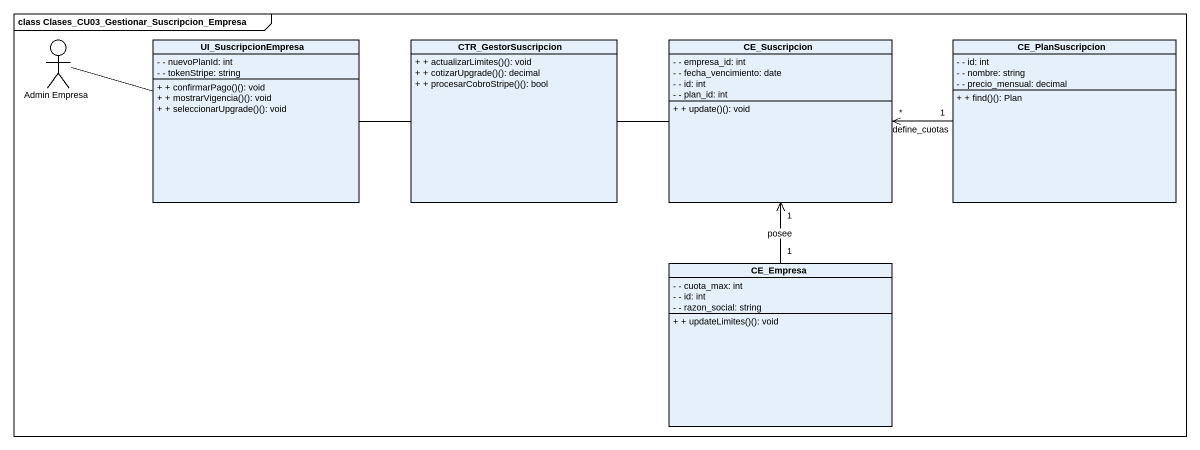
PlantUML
@startuml
mainframe class Clases_CU03_Gestionar_Suscripcion_Empresa
allowmixing
hide circle
hide empty members
skinparam classAttributeIconSize 0
actor "Admin Empresa" as Admin_Empresa
class UI_SuscripcionEmpresa {
  - - nuevoPlanId: int
  - - tokenStripe: string
  + + confirmarPago()(): void
  + + mostrarVigencia()(): void
  + + seleccionarUpgrade()(): void
}
class CTR_GestorSuscripcion {
  + + actualizarLimites()(): void
  + + cotizarUpgrade()(): decimal
  + + procesarCobroStripe()(): bool
}
class CE_Suscripcion {
  - - empresa_id: int
  - - fecha_vencimiento: date
  - - id: int
  - - plan_id: int
  + + update()(): void
}
class CE_PlanSuscripcion {
  - - id: int
  - - nombre: string
  - - precio_mensual: decimal
  + + find()(): Plan
}
class CE_Empresa {
  - - cuota_max: int
  - - id: int
  - - razon_social: string
  + + updateLimites()(): void
}
Admin_Empresa -right- UI_SuscripcionEmpresa
UI_SuscripcionEmpresa -right- CTR_GestorSuscripcion
CTR_GestorSuscripcion -right- CE_Suscripcion
CE_PlanSuscripcion "1" -left-> "*" CE_Suscripcion : define_cuotas
CE_Empresa "1" -up-> "1" CE_Suscripcion : posee
@enduml
